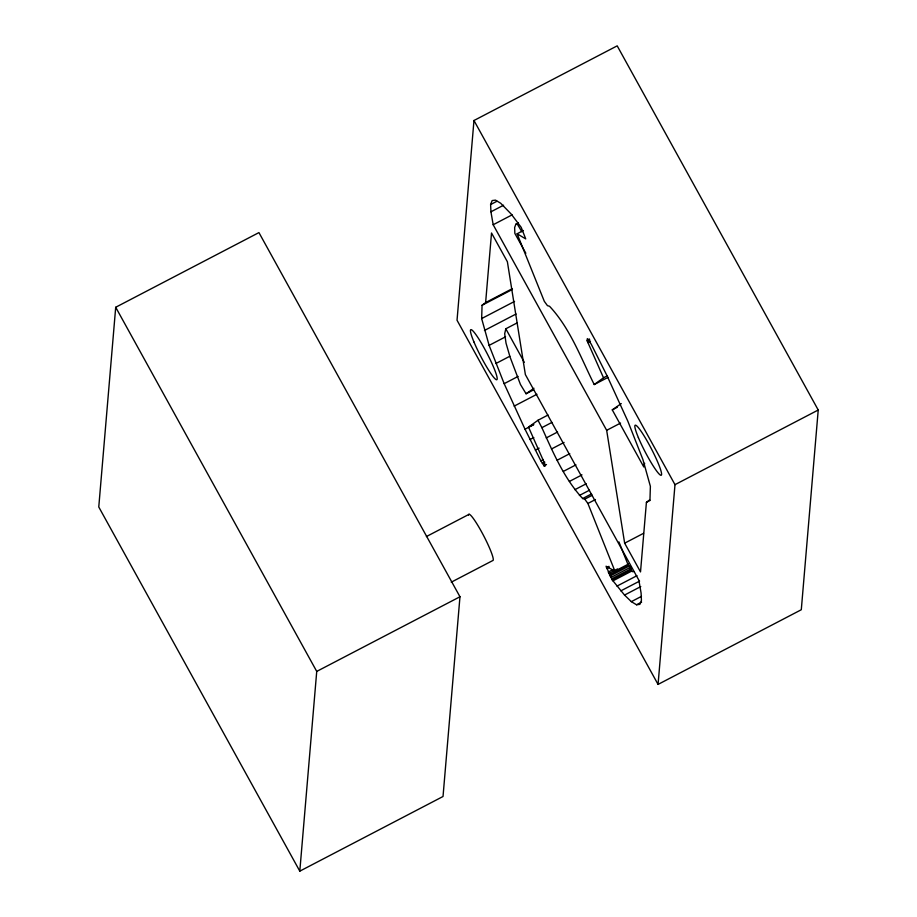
<?xml version="1.0" encoding="UTF-8"?>
<svg xmlns="http://www.w3.org/2000/svg" width="917" height="917" viewBox="0 0 917 917"><rect width="100%" height="100%" fill="white"/><g stroke="black" fill="none" stroke-linecap="round" stroke-linejoin="round"><path stroke-width="1.38" d="M548.057 415.011L537.992 420.261L528.524 427.116L544.675 463.578L545.191 465.974L544.446 466.317L540.87 460.85L525.017 429.213L504.167 383.673L489.116 345.377L481.654 318.566L482.067 305.258L485.62 302.576L512.202 288.717M115.702 307.264L98.772 506.986L299.802 871.15L443.026 796.495L459.967 596.761L258.938 232.597L115.702 307.264L316.732 671.416L299.802 871.15M473.974 120.505L457.033 320.239L658.062 684.403L801.298 609.736L818.228 410.014L617.198 45.85L473.974 120.505L674.992 484.669L658.062 684.403M485.62 302.576L491.523 233.01L507.376 261.735L525.372 374.583L638.862 580.174L641.098 593.104L641.43 600.348L639.906 604.337L636.536 604.773L631.343 601.655L624.534 595.064L612.269 579.945L606.068 566.236L614.917 571.131L628.672 563.955M517.119 233.789L544.32 301.349L547.46 305.648L549.547 306.278C570.259 328.424 580.839 357.825 594.227 384.555L603.512 377.793L587.361 341.33L587.35 338.614L591.167 344.058L607.02 375.706L627.858 421.235L642.909 459.532L650.382 486.342L649.97 499.65L646.416 502.333L640.513 571.91L624.649 543.173L606.664 430.325L493.174 224.745L490.939 211.804L490.606 204.56L492.131 200.571L495.489 200.135L500.693 203.253L511.182 214.039L521.223 227.382L525.716 238.89L517.119 233.789L523.366 230.522M517.211 322.853L505.817 328.79L504.682 333.719L506.024 343.13L510.07 357.091L520.455 384.475L526.083 393.76L533.683 389.805M644.64 463.268L643.791 466.959L612.281 409.876L621.268 403.572M518.403 222.888L515.87 224.207L514.643 227.496L514.85 233.388L525.842 253.287M526.083 393.76L533.958 388.246M614.917 571.131L587.9 503.467L584.759 499.157L582.673 498.539C564.07 478.433 553.054 452.39 541.878 427.666L551.942 422.405M490.606 204.56L496.934 201.259M490.939 211.804L503.593 205.213M493.174 224.745L512.156 214.842M482.067 305.258L512.443 289.417M481.654 318.566L514.552 301.418M484.44 330.487L516.076 314.004M489.116 345.377L505.576 336.803M495.902 363.51L509.818 356.255M586.972 340.287L589.471 338.992M504.167 383.673L518.094 376.417M587.361 341.33L589.86 340.024M587.957 342.649L590.456 341.342M514.15 406.139L536.926 394.264M603.512 377.793L607.26 375.844M594.227 384.555L608.086 377.345M528.524 427.116L533.522 424.514M525.017 429.213L533.774 424.651M530.083 439.518L533.832 437.558M546.234 437.925L557.57 432.01M535.368 450.087L539.116 448.138M612.281 409.876L617.336 407.24M551.472 448.986L564.07 442.43M540.87 460.85L543.368 459.543M542.314 463.463L544.813 462.157M606.664 430.325L620.58 423.069M544.01 465.859L546.509 464.552M557.169 460.219L569.766 453.651M426.394 536.56L469.114 514.288M563.347 471.407L575.945 464.85M569.388 481.448L581.986 474.88M574.867 489.689L586.204 483.775M579.372 495.478L589.448 490.217M582.673 498.539L591.488 493.942M584.759 499.157L592.313 495.226M587.9 503.467L595.465 499.524M451.267 582.18L492.738 560.574A26.043 3.209 62.5 0 0 483.03 534.542A26.043 3.209 62.5 0 0 468.564 515.045M316.732 671.416L459.967 596.761M674.992 484.669L818.228 410.014M646.416 502.333L650.21 500.361M624.649 543.173L643.574 533.316M606.424 567.669L608.922 566.362M606.813 568.609L609.312 567.302M608.189 572.093L613.186 569.491M608.773 573.503L617.531 568.941M609.381 574.821L628.134 565.044M609.988 576.036L629.99 565.617M610.814 577.527L630.816 567.107M611.639 578.925L631.641 568.506M612.269 579.945L631.022 570.179M612.9 580.874L631.653 571.096M616.981 586.112L636.971 575.681M620.843 590.869L639.596 581.103M624.534 595.064L640.777 586.593M631.343 601.655L641.464 596.382M636.536 604.773L641.602 602.137M515.87 224.207L517.303 224.103L521.853 231.772M633.739 571.543L632.294 571.646L627.755 563.978L618.918 541.913M505.817 328.79L524.306 362.295M537.992 420.261L541.878 427.666M638.37 437.558A28.209 3.473 62.5 0 0 661.008 475.293A28.209 3.473 62.5 0 0 645.27 437.822A28.209 3.473 62.5 0 0 638.37 437.558M473.974 342.018A28.209 3.473 62.5 0 0 496.613 379.753A28.209 3.473 62.5 0 0 480.875 342.282A28.209 3.473 62.5 0 0 473.974 342.018"/></g></svg>
